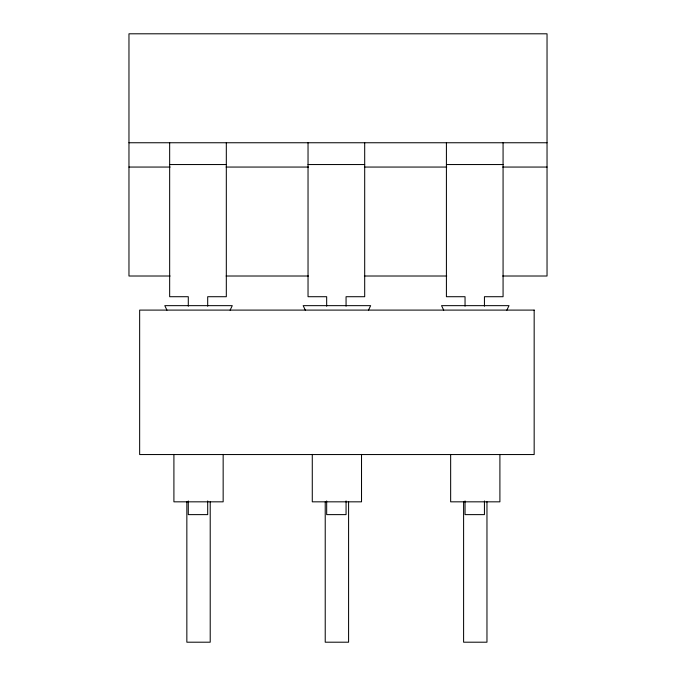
<?xml version="1.0" encoding="UTF-8"?>
<svg xmlns="http://www.w3.org/2000/svg" width="676" height="676" viewBox="0 0 676 676"><rect width="100%" height="100%" fill="white"/><g stroke="black" fill="none" stroke-linecap="round" stroke-linejoin="round"><path stroke-width="1.01" d="M230.094 310.2L232.265 305.653L164.8 305.653L166.964 310.2M368.471 310.2L370.642 305.653L303.169 305.653L305.341 310.2M506.848 310.2L509.011 305.653L441.546 305.653L443.718 310.2M128.964 142.754L547.036 142.754M169.659 164.547L226.316 164.547M308.036 164.547L364.694 164.547M446.413 164.547L503.071 164.547M128.964 167.056L170.141 167.056M226.097 167.056L308.442 167.056M364.389 167.056L446.743 167.056M502.69 167.056L547.036 167.056M170.141 276.011L128.964 276.011L128.964 33.8L547.036 33.8L547.036 276.011L502.69 276.011M226.097 276.011L308.442 276.011M364.389 276.011L446.743 276.011M503.071 142.754L503.071 296.713L484.438 296.713L484.438 306.186M499.902 454.399L499.902 501.829L450.655 501.829L450.655 454.399M486.965 501.829L486.965 642.2L463.601 642.2L463.601 501.829M484.438 500.941L484.438 514.622L465.046 514.622L465.046 500.941M465.046 306.186L465.046 296.713L446.413 296.713L446.413 142.754M364.694 142.754L364.694 296.713L346.061 296.713L346.061 306.186M361.525 454.399L361.525 501.829L312.278 501.829L312.278 454.399M348.588 501.829L348.588 642.2L325.224 642.2L325.224 501.829M346.061 500.941L346.061 514.622L326.669 514.622L326.669 500.941M326.669 306.186L326.669 296.713L308.036 296.713L308.036 142.754M226.316 142.754L226.316 296.713L207.693 296.713L207.693 306.186M223.156 454.399L223.156 501.829L173.909 501.829L173.909 454.399M210.211 501.829L210.211 642.2L186.846 642.2L186.846 501.829M207.693 500.941L207.693 514.622L188.291 514.622L188.291 500.941M188.291 306.186L188.291 296.713L169.659 296.713L169.659 142.754M534.167 310.098L139.653 310.098L139.653 454.551L534.167 454.551L534.167 310.098"/></g></svg>
